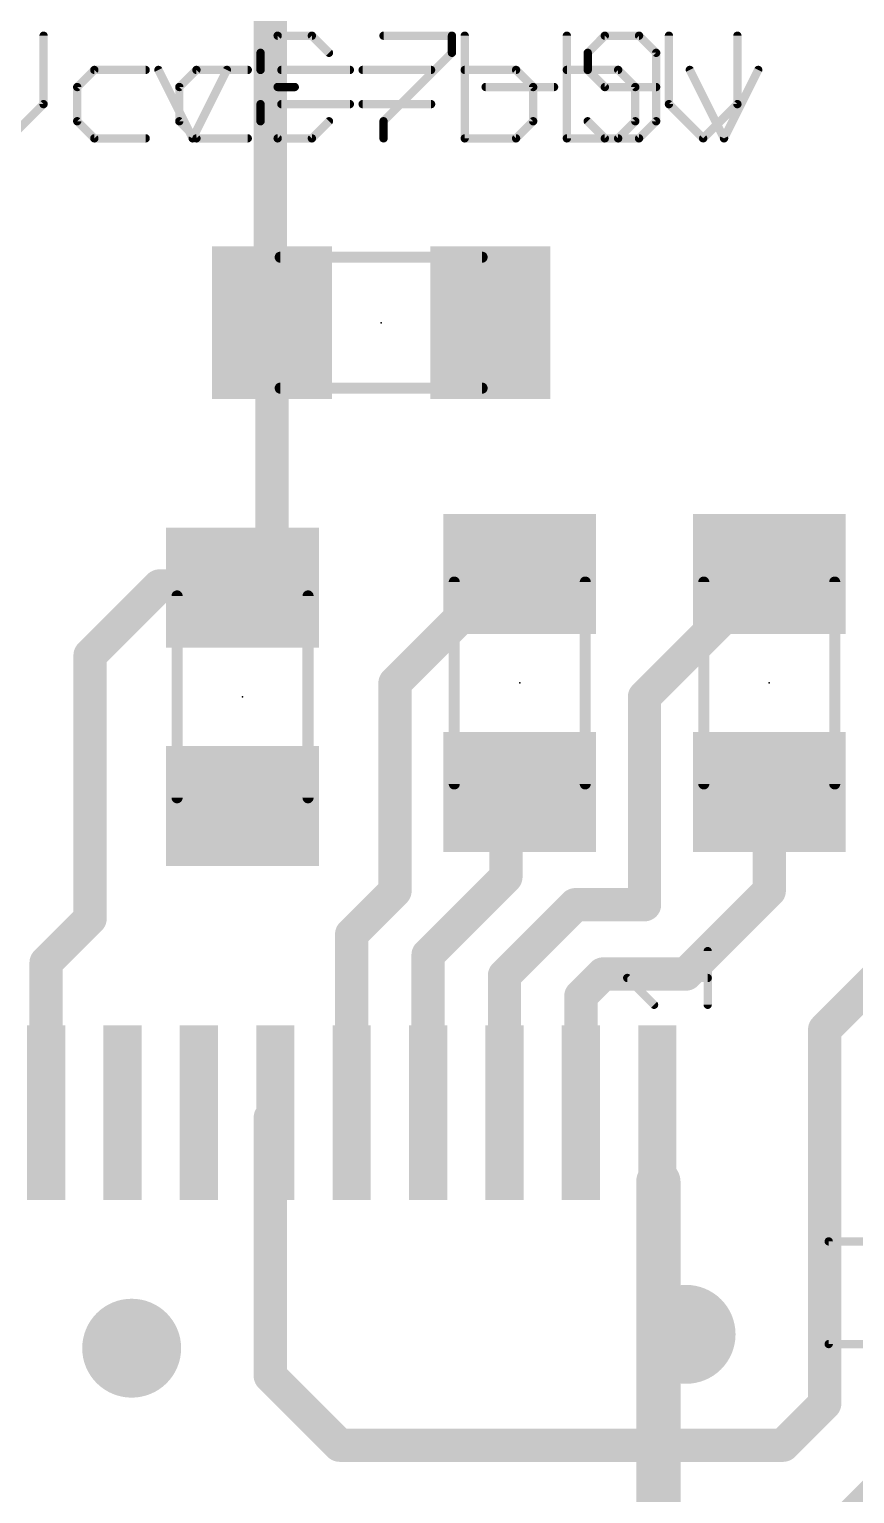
# Model space of a CAD drawing. Extents: x -0.4 to 36.2, y -3.8 to 29.2.
# Drawn here: x 22.18 to 29.74, y 4.76 to 18.18 of the extents above; entities that cross this region are included whole.
import ezdxf

# ---------------------------------------------------------------- set-up
doc = ezdxf.new("R2010")
doc.units = 0
for name, color, linetype in [('1', 12, 'CONTINUOUS'), ('18', 110, 'CONTINUOUS'), ('21', 253, 'CONTINUOUS'), ('23', 53, 'CONTINUOUS'), ('51', 253, 'CONTINUOUS'), ('52', 253, 'CONTINUOUS')]:
    doc.layers.add(name, color=color, linetype=linetype)

# ---------------------------------------------------------------- blocks, each defined once
blk = doc.blocks.new('RECT')
blk.add_solid([(-0.5, -0.5), (0.5, -0.5), (-0.5, 0.5), (0.5, 0.5)])
blk = doc.blocks.new('ROUNDV')
at = {"const_width": 0.5}
blk.add_lwpolyline([(0, -0.25, 1), (0, 0.25, 1), (0, -0.25)], format="xyb", dxfattribs=at)

msp = doc.modelspace()

# ---------------------------------------------------------------- linework, layer by layer
at = {"layer": '1', "const_width": 0.3048}
for points in [[(24.384, 15.24), (24.384, 19.177)], [(24.4, 15.494), (24.4, 15.256)], [(24.4, 13.478), (24.4, 15.494)], [(24.4, 15.256), (24.384, 15.24)], [(24.13, 13.208), (24.4, 13.478)], [(23.876, 13.081), (24.003, 13.208)], [(24.003, 13.208), (24.13, 13.081)], [(24.13, 13.065), (24.13, 13.208)], [(25.527, 12.192), (26.543, 13.208)], [(26.543, 13.208), (26.559, 13.192)], [(26.559, 13.192), (26.67, 13.192)], [(27.813, 12.065), (28.956, 13.208)], [(28.956, 13.208), (28.956, 13.192)], [(22.733, 12.446), (23.368, 13.081)], [(23.368, 13.081), (23.876, 13.081)], [(24.13, 13.081), (24.13, 13.065)], [(22.733, 10.033), (22.733, 12.446)], [(25.527, 10.287), (25.527, 12.192)], [(27.813, 10.16), (27.813, 12.065)], [(28.956, 11.192), (28.956, 11.303)], [(26.543, 11.049), (26.67, 11.176)], [(26.67, 11.176), (26.67, 11.192)], [(28.956, 10.287), (28.956, 11.192)], [(26.543, 10.414), (26.543, 11.049)], [(29.464, 9.017), (31.242, 10.795)], [(25.83, 9.701), (26.543, 10.414)], [(25.13, 9.89), (25.527, 10.287)], [(28.194, 9.525), (28.956, 10.287)], [(26.53, 9.512), (27.178, 10.16)], [(27.178, 10.16), (27.813, 10.16)], [(22.33, 9.63), (22.733, 10.033)], [(25.13, 8.255), (25.13, 9.89)], [(25.83, 8.255), (25.83, 9.701)], [(22.33, 8.255), (22.33, 9.63)], [(26.53, 8.255), (26.53, 9.512)], [(27.23, 9.323), (27.432, 9.525)], [(27.432, 9.525), (28.194, 9.525)], [(27.23, 8.255), (27.23, 9.323)], [(29.464, 5.588), (29.464, 9.017)], [(24.384, 8.209), (24.43, 8.255)], [(24.384, 5.842), (24.384, 8.209)], [(24.384, 5.842), (25.019, 5.207)], [(29.083, 5.207), (29.464, 5.588)], [(25.019, 5.207), (29.083, 5.207)], [(29.718, 4.572), (30.099, 4.953)]]:
    msp.add_lwpolyline(points, dxfattribs=at)
at = {"layer": '1', "const_width": 0.1524}
for points in [[(24.4762, 15.494, 1), (24.3238, 15.494)], [(24.4762, 15.494, 1), (24.3238, 15.494)], [(24.3301, 15.2939, 1), (24.4379, 15.1861)], [(24.3078, 15.24, 1), (24.4602, 15.24)], [(24.3238, 15.256, 1), (24.4762, 15.256)], [(24.4539, 15.2021, 1), (24.3461, 15.3099)], [(24.4539, 13.4241, 1), (24.3461, 13.5319)], [(24.3238, 13.478, 1), (24.4762, 13.478)], [(24.0569, 13.2619, 1), (23.9491, 13.1541)], [(24.0569, 13.1541, 1), (23.9491, 13.2619)], [(24.2062, 13.208, 1), (24.0538, 13.208)], [(24.0761, 13.2619, 1), (24.1839, 13.1541)], [(26.5969, 13.2619, 1), (26.4891, 13.1541)], [(26.559, 13.2682, 1), (26.559, 13.1158)], [(26.5969, 13.1541, 1), (26.4891, 13.2619)], [(26.5051, 13.1381, 1), (26.6129, 13.2459)], [(26.67, 13.1158, 1), (26.67, 13.2682)], [(29.0322, 13.208, 1), (28.8798, 13.208)], [(29.0099, 13.1541, 1), (28.9021, 13.2619)], [(23.368, 13.1572, 1), (23.368, 13.0048)], [(23.4219, 13.0271, 1), (23.3141, 13.1349)], [(23.8221, 13.1349, 1), (23.9299, 13.0271)], [(23.876, 13.0048, 1), (23.876, 13.1572)], [(24.2062, 13.081, 1), (24.0538, 13.081)], [(24.0761, 13.0271, 1), (24.1839, 13.1349)], [(28.8798, 13.192, 1), (29.0322, 13.192)], [(24.0538, 13.065, 1), (24.2062, 13.065)], [(24.0538, 13.065, 1), (24.2062, 13.065)], [(22.8092, 12.446, 1), (22.6568, 12.446)], [(22.6791, 12.4999, 1), (22.7869, 12.3921)], [(25.6032, 12.192, 1), (25.4508, 12.192)], [(25.4731, 12.2459, 1), (25.5809, 12.1381)], [(27.8892, 12.065, 1), (27.7368, 12.065)], [(27.7591, 12.1189, 1), (27.8669, 12.0111)], [(29.0322, 11.303, 1), (28.8798, 11.303)], [(26.7462, 11.192, 1), (26.5938, 11.192)], [(26.7239, 11.1221, 1), (26.6161, 11.2299)], [(29.0322, 11.192, 1), (28.8798, 11.192)], [(26.6192, 11.049, 1), (26.4668, 11.049)], [(26.4891, 11.1029, 1), (26.5969, 10.9951)], [(26.5938, 11.176, 1), (26.7462, 11.176)], [(28.8798, 11.192, 1), (29.0322, 11.192)], [(26.4668, 10.414, 1), (26.6192, 10.414)], [(26.5969, 10.3601, 1), (26.4891, 10.4679)], [(25.4508, 10.287, 1), (25.6032, 10.287)], [(25.5809, 10.2331, 1), (25.4731, 10.3409)], [(28.8798, 10.287, 1), (29.0322, 10.287)], [(29.0099, 10.2331, 1), (28.9021, 10.3409)], [(27.178, 10.2362, 1), (27.178, 10.0838)], [(27.2319, 10.1061, 1), (27.1241, 10.2139)], [(27.7368, 10.16, 1), (27.8892, 10.16)], [(27.813, 10.0838, 1), (27.813, 10.2362)], [(22.6568, 10.033, 1), (22.8092, 10.033)], [(22.7869, 9.9791, 1), (22.6791, 10.0869)], [(25.2062, 9.89, 1), (25.0538, 9.89)], [(25.0761, 9.9439, 1), (25.1839, 9.8361)], [(25.9062, 9.701, 1), (25.7538, 9.701)], [(25.7761, 9.7549, 1), (25.8839, 9.6471)], [(22.4062, 9.63, 1), (22.2538, 9.63)], [(22.2761, 9.6839, 1), (22.3839, 9.5761)], [(26.6062, 9.512, 1), (26.4538, 9.512)], [(27.432, 9.6012, 1), (27.432, 9.4488)], [(27.4859, 9.4711, 1), (27.3781, 9.5789)], [(28.194, 9.4488, 1), (28.194, 9.6012)], [(26.4761, 9.5659, 1), (26.5839, 9.4581)], [(28.1401, 9.5789, 1), (28.2479, 9.4711)], [(27.3062, 9.323, 1), (27.1538, 9.323)], [(27.1761, 9.3769, 1), (27.2839, 9.2691)], [(29.5402, 9.017, 1), (29.3878, 9.017)], [(29.4101, 9.0709, 1), (29.5179, 8.9631)], [(22.2538, 8.255, 1), (22.4062, 8.255)], [(24.4602, 8.209, 1), (24.3078, 8.209)], [(24.3301, 8.2629, 1), (24.4379, 8.1551)], [(24.4839, 8.2011, 1), (24.3761, 8.3089)], [(25.0538, 8.255, 1), (25.2062, 8.255)], [(25.7538, 8.255, 1), (25.9062, 8.255)], [(26.4538, 8.255, 1), (26.6062, 8.255)], [(27.1538, 8.255, 1), (27.3062, 8.255)], [(24.4379, 5.8959, 1), (24.3301, 5.7881)], [(24.3078, 5.842, 1), (24.4602, 5.842)], [(29.3878, 5.588, 1), (29.5402, 5.588)], [(29.5179, 5.5341, 1), (29.4101, 5.6419)], [(25.019, 5.2832, 1), (25.019, 5.1308)], [(24.9651, 5.1531, 1), (25.0729, 5.2609)], [(29.0291, 5.2609, 1), (29.1369, 5.1531)], [(29.083, 5.1308, 1), (29.083, 5.2832)]]:
    msp.add_lwpolyline(points, format="xyb", dxfattribs=at)
at = {"layer": '21', "const_width": 0.0762}
for points in [[(28.3919, 9.2431), (28.3919, 9.7346)], [(27.9004, 9.2431), (27.6547, 9.4888)], [(27.6547, 9.4888), (28.3919, 9.4888)]]:
    msp.add_lwpolyline(points, dxfattribs=at)
at = {"layer": '21', "const_width": 0.0381}
for points in [[(28.4109, 9.7346, 1), (28.3728, 9.7346)], [(27.6681, 9.5023, 1), (27.6412, 9.4754)], [(27.6547, 9.5079, 1), (27.6547, 9.4698)], [(28.3919, 9.4698, 1), (28.3919, 9.5079)], [(27.8869, 9.2296, 1), (27.9139, 9.2566)], [(28.3728, 9.2431, 1), (28.4109, 9.2431)]]:
    msp.add_lwpolyline(points, format="xyb", dxfattribs=at)
at = {"layer": '23'}
for p in [(25.4, 15.494), (26.67, 12.192), (28.956, 12.192), (24.13, 12.065)]:
    msp.add_point(p, dxfattribs=at)
at = {"layer": '51'}
for points, const_width in [([(22.3066, 17.4966), (22.3066, 18.1237)], 0.0762), ([(25.4216, 18.1237), (26.0487, 18.1237)], 0.0762), ([(26.0487, 18.1237), (26.0487, 17.9669)], 0.0762), ([(27.4494, 18.1237), (27.2927, 17.9669)], 0.0762), ([(27.763, 18.1237), (27.4494, 18.1237)], 0.0762), ([(27.9197, 17.9669), (27.763, 18.1237)], 0.0762), ([(26.0487, 17.9669), (25.4216, 17.3399)], 0.0762), ([(27.2927, 17.9669), (27.2927, 17.8102)], 0.0762), ([(27.9197, 17.3399), (27.9197, 17.9669)], 0.0762), ([(22.7718, 17.8102), (22.6151, 17.6534)], 0.0762), ([(23.2421, 17.8102), (22.7718, 17.8102)], 0.0762), ([(23.7074, 17.8102), (23.5506, 17.6534)], 0.0762), ([(24.1777, 17.8102), (23.7074, 17.8102)], 0.0762), ([(24.4861, 17.8102), (25.1132, 17.8102)], 0.0762), ([(27.2927, 17.8102), (27.4494, 17.6534)], 0.0762), ([(28.2282, 17.8102), (28.5417, 17.1831)], 0.0762), ([(28.5417, 17.1831), (28.8553, 17.8102)], 0.0762), ([(22.6151, 17.6534), (22.6151, 17.3399)], 0.0762), ([(23.5506, 17.6534), (23.5506, 17.3399)], 0.0762), ([(26.3572, 17.6534), (26.9842, 17.6534)], 0.0762), ([(27.4494, 17.6534), (27.9197, 17.6534)], 0.0762), ([(21.9931, 17.1831), (22.3066, 17.4966)], 0.0762), ([(24.4861, 17.4966), (25.1132, 17.4966)], 0.0762), ([(22.6151, 17.3399), (22.7718, 17.1831)], 0.0762), ([(23.5506, 17.3399), (23.7074, 17.1831)], 0.0762), ([(25.4216, 17.3399), (25.4216, 17.1831)], 0.0762), ([(27.2927, 17.3399), (27.4494, 17.1831)], 0.0762), ([(27.763, 17.1831), (27.9197, 17.3399)], 0.0762), ([(22.7718, 17.1831), (23.2421, 17.1831)], 0.0762), ([(23.7074, 17.1831), (24.1777, 17.1831)], 0.0762), ([(27.4494, 17.1831), (27.763, 17.1831)], 0.0762), ([(24.475, 16.094), (26.325, 16.094)], 0.1016), ([(26.325, 14.894), (24.475, 14.894)], 0.1016), ([(26.07, 11.267), (26.07, 13.117)], 0.1016), ([(27.27, 13.117), (27.27, 11.267)], 0.1016), ([(28.356, 11.267), (28.356, 13.117)], 0.1016), ([(29.556, 13.117), (29.556, 11.267)], 0.1016), ([(23.53, 11.14), (23.53, 12.99)], 0.1016), ([(24.73, 12.99), (24.73, 11.14)], 0.1016), ([(27.94, 7.62), (27.94, 4.445)], 0.4064), ([(29.5009, 7.0747), (29.5009, 6.1341)], 0.0762), ([(29.9712, 7.0747), (29.5009, 7.0747)], 0.0762), ([(29.5009, 6.1341), (29.9712, 6.1341)], 0.0762)]:
    msp.add_lwpolyline(points, dxfattribs=dict(at, const_width=const_width))
for points, const_width in [([(22.3257, 18.1237, 1), (22.2876, 18.1237)], 0.0381), ([(25.4216, 18.1428, 1), (25.4216, 18.1047)], 0.0381), ([(26.0678, 18.1237, 1), (26.0297, 18.1237)], 0.0381), ([(26.0487, 18.1047, 1), (26.0487, 18.1428)], 0.0381), ([(27.4494, 18.1428, 1), (27.4494, 18.1047)], 0.0381), ([(27.4629, 18.1102, 1), (27.436, 18.1372)], 0.0381), ([(27.7764, 18.1372, 1), (27.7495, 18.1102)], 0.0381), ([(27.763, 18.1047, 1), (27.763, 18.1428)], 0.0381), ([(26.0297, 17.9669, 1), (26.0678, 17.9669)], 0.0381), ([(26.0622, 17.9535, 1), (26.0352, 17.9804)], 0.0381), ([(27.3117, 17.9669, 1), (27.2736, 17.9669)], 0.0381), ([(27.2792, 17.9804, 1), (27.3061, 17.9535)], 0.0381), ([(27.9388, 17.9669, 1), (27.9007, 17.9669)], 0.0381), ([(27.9063, 17.9535, 1), (27.9332, 17.9804)], 0.0381), ([(22.7718, 17.8292, 1), (22.7718, 17.7911)], 0.0381), ([(22.7853, 17.7967, 1), (22.7584, 17.8236)], 0.0381), ([(23.2421, 17.7911, 1), (23.2421, 17.8292)], 0.0381), ([(23.7074, 17.8292, 1), (23.7074, 17.7911)], 0.0381), ([(23.7208, 17.7967, 1), (23.6939, 17.8236)], 0.0381), ([(24.1777, 17.7911, 1), (24.1777, 17.8292)], 0.0381), ([(24.4861, 17.8292, 1), (24.4861, 17.7911)], 0.0381), ([(25.1132, 17.7911, 1), (25.1132, 17.8292)], 0.0381), ([(27.2736, 17.8102, 1), (27.3117, 17.8102)], 0.0381), ([(27.3061, 17.8236, 1), (27.2792, 17.7967)], 0.0381), ([(28.2452, 17.8187, 1), (28.2112, 17.8016)], 0.0381), ([(28.8723, 17.8016, 1), (28.8382, 17.8187)], 0.0381), ([(22.6016, 17.6669, 1), (22.6285, 17.6399)], 0.0381), ([(22.6341, 17.6534, 1), (22.596, 17.6534)], 0.0381), ([(23.5696, 17.6534, 1), (23.5315, 17.6534)], 0.0381), ([(23.5371, 17.6669, 1), (23.5641, 17.6399)], 0.0381), ([(26.3572, 17.6725, 1), (26.3572, 17.6344)], 0.0381), ([(26.9842, 17.6344, 1), (26.9842, 17.6725)], 0.0381), ([(27.4494, 17.6725, 1), (27.4494, 17.6344)], 0.0381), ([(27.436, 17.6399, 1), (27.4629, 17.6669)], 0.0381), ([(27.9197, 17.6344, 1), (27.9197, 17.6725)], 0.0381), ([(22.2876, 17.4966, 1), (22.3257, 17.4966)], 0.0381), ([(22.3201, 17.4832, 1), (22.2932, 17.5101)], 0.0381), ([(24.4861, 17.5157, 1), (24.4861, 17.4776)], 0.0381), ([(25.1132, 17.4776, 1), (25.1132, 17.5157)], 0.0381), ([(22.6285, 17.3533, 1), (22.6016, 17.3264)], 0.0381), ([(22.596, 17.3399, 1), (22.6341, 17.3399)], 0.0381), ([(23.5641, 17.3533, 1), (23.5371, 17.3264)], 0.0381), ([(23.5315, 17.3399, 1), (23.5696, 17.3399)], 0.0381), ([(25.4407, 17.3399, 1), (25.4026, 17.3399)], 0.0381), ([(25.4082, 17.3533, 1), (25.4351, 17.3264)], 0.0381), ([(27.3061, 17.3533, 1), (27.2792, 17.3264)], 0.0381), ([(27.9007, 17.3399, 1), (27.9388, 17.3399)], 0.0381), ([(27.9332, 17.3264, 1), (27.9063, 17.3533)], 0.0381), ([(22.7718, 17.2021, 1), (22.7718, 17.164)], 0.0381), ([(22.7584, 17.1696, 1), (22.7853, 17.1966)], 0.0381), ([(23.2421, 17.164, 1), (23.2421, 17.2021)], 0.0381), ([(23.7074, 17.2021, 1), (23.7074, 17.164)], 0.0381), ([(23.6939, 17.1696, 1), (23.7208, 17.1966)], 0.0381), ([(24.1777, 17.164, 1), (24.1777, 17.2021)], 0.0381), ([(25.4026, 17.1831, 1), (25.4407, 17.1831)], 0.0381), ([(27.4494, 17.2021, 1), (27.4494, 17.164)], 0.0381), ([(27.436, 17.1696, 1), (27.4629, 17.1966)], 0.0381), ([(27.7495, 17.1966, 1), (27.7764, 17.1696)], 0.0381), ([(27.763, 17.164, 1), (27.763, 17.2021)], 0.0381), ([(28.5247, 17.1916, 1), (28.5588, 17.1746)], 0.0381), ([(28.5247, 17.1746, 1), (28.5588, 17.1916)], 0.0381), ([(24.475, 16.1194, 1), (24.475, 16.0686)], 0.0508), ([(26.325, 16.0686, 1), (26.325, 16.1194)], 0.0508), ([(24.475, 14.9194, 1), (24.475, 14.8686)], 0.0508), ([(26.325, 14.8686, 1), (26.325, 14.9194)], 0.0508), ([(26.0954, 13.117, 1), (26.0446, 13.117)], 0.0508), ([(27.2954, 13.117, 1), (27.2446, 13.117)], 0.0508), ([(28.3814, 13.117, 1), (28.3306, 13.117)], 0.0508), ([(29.5814, 13.117, 1), (29.5306, 13.117)], 0.0508), ([(23.5554, 12.99, 1), (23.5046, 12.99)], 0.0508), ([(24.7554, 12.99, 1), (24.7046, 12.99)], 0.0508), ([(26.0446, 11.267, 1), (26.0954, 11.267)], 0.0508), ([(27.2446, 11.267, 1), (27.2954, 11.267)], 0.0508), ([(28.3306, 11.267, 1), (28.3814, 11.267)], 0.0508), ([(29.5306, 11.267, 1), (29.5814, 11.267)], 0.0508), ([(23.5046, 11.14, 1), (23.5554, 11.14)], 0.0508), ([(24.7046, 11.14, 1), (24.7554, 11.14)], 0.0508), ([(28.0416, 7.62, 1), (27.8384, 7.62)], 0.2032), ([(29.5199, 7.0747, 1), (29.4818, 7.0747)], 0.0381), ([(29.5009, 7.0938, 1), (29.5009, 7.0557)], 0.0381), ([(29.4818, 6.1341, 1), (29.5199, 6.1341)], 0.0381), ([(29.5009, 6.1532, 1), (29.5009, 6.1151)], 0.0381)]:
    msp.add_lwpolyline(points, format="xyb", dxfattribs=dict(at, const_width=const_width))
at = {"layer": '52', "const_width": 0.0762}
for points in [[(24.4515, 18.1237), (24.2948, 17.9669)], [(24.7651, 18.1237), (24.4515, 18.1237)], [(24.9218, 17.9669), (24.7651, 18.1237)], [(26.1658, 18.1237), (26.1658, 17.1831)], [(27.1013, 18.1237), (27.1013, 17.1831)], [(28.0368, 17.4966), (28.0368, 18.1237)], [(28.6639, 18.1237), (28.6639, 17.4966)], [(24.2948, 17.9669), (24.2948, 17.8102)], [(23.6728, 17.1831), (23.3592, 17.8102)], [(23.9863, 17.8102), (23.6728, 17.1831)], [(24.2948, 17.8102), (24.4515, 17.6534)], [(25.8573, 17.8102), (25.2303, 17.8102)], [(26.6361, 17.8102), (26.1658, 17.8102)], [(26.7929, 17.6534), (26.6361, 17.8102)], [(27.5716, 17.8102), (27.1013, 17.8102)], [(27.7284, 17.6534), (27.5716, 17.8102)], [(24.4515, 17.6534), (24.2948, 17.4966)], [(24.4515, 17.6534), (24.6083, 17.6534)], [(26.7929, 17.3399), (26.7929, 17.6534)], [(27.7284, 17.3399), (27.7284, 17.6534)], [(24.2948, 17.4966), (24.2948, 17.3399)], [(25.8573, 17.4966), (25.2303, 17.4966)], [(28.3504, 17.1831), (28.0368, 17.4966)], [(28.6639, 17.4966), (28.3504, 17.1831)], [(24.2948, 17.3399), (24.4515, 17.1831)], [(24.7651, 17.1831), (24.9218, 17.3399)], [(26.6361, 17.1831), (26.7929, 17.3399)], [(27.5716, 17.1831), (27.7284, 17.3399)], [(24.4515, 17.1831), (24.7651, 17.1831)], [(26.1658, 17.1831), (26.6361, 17.1831)], [(27.1013, 17.1831), (27.5716, 17.1831)]]:
    msp.add_lwpolyline(points, dxfattribs=at)
at = {"layer": '52', "const_width": 0.0381}
for points in [[(24.4515, 18.1428, 1), (24.4515, 18.1047)], [(24.465, 18.1102, 1), (24.4381, 18.1372)], [(24.7785, 18.1372, 1), (24.7516, 18.1102)], [(24.7651, 18.1047, 1), (24.7651, 18.1428)], [(26.1848, 18.1237, 1), (26.1467, 18.1237)], [(27.1204, 18.1237, 1), (27.0823, 18.1237)], [(28.0559, 18.1237, 1), (28.0178, 18.1237)], [(28.683, 18.1237, 1), (28.6449, 18.1237)], [(24.3138, 17.9669, 1), (24.2757, 17.9669)], [(24.2813, 17.9804, 1), (24.3082, 17.9535)], [(24.9084, 17.9535, 1), (24.9353, 17.9804)], [(23.3763, 17.8187, 1), (23.3422, 17.8016)], [(24.0033, 17.8016, 1), (23.9693, 17.8187)], [(24.3082, 17.8236, 1), (24.2813, 17.7967)], [(24.2757, 17.8102, 1), (24.3138, 17.8102)], [(25.2303, 17.8292, 1), (25.2303, 17.7911)], [(25.8573, 17.7911, 1), (25.8573, 17.8292)], [(26.1658, 17.8292, 1), (26.1658, 17.7911)], [(26.6496, 17.8236, 1), (26.6226, 17.7967)], [(26.6361, 17.7911, 1), (26.6361, 17.8292)], [(27.1013, 17.8292, 1), (27.1013, 17.7911)], [(27.5851, 17.8236, 1), (27.5581, 17.7967)], [(27.5716, 17.7911, 1), (27.5716, 17.8292)], [(24.4515, 17.6725, 1), (24.4515, 17.6344)], [(24.465, 17.6399, 1), (24.4381, 17.6669)], [(24.4381, 17.6399, 1), (24.465, 17.6669)], [(24.6083, 17.6344, 1), (24.6083, 17.6725)], [(26.8119, 17.6534, 1), (26.7738, 17.6534)], [(26.7794, 17.6399, 1), (26.8063, 17.6669)], [(27.7474, 17.6534, 1), (27.7093, 17.6534)], [(27.7149, 17.6399, 1), (27.7419, 17.6669)], [(24.3138, 17.4966, 1), (24.2757, 17.4966)], [(24.2813, 17.5101, 1), (24.3082, 17.4832)], [(25.2303, 17.5157, 1), (25.2303, 17.4776)], [(25.8573, 17.4776, 1), (25.8573, 17.5157)], [(28.0503, 17.5101, 1), (28.0234, 17.4832)], [(28.0178, 17.4966, 1), (28.0559, 17.4966)], [(28.6449, 17.4966, 1), (28.683, 17.4966)], [(28.6774, 17.4832, 1), (28.6504, 17.5101)], [(24.3082, 17.3533, 1), (24.2813, 17.3264)], [(24.2757, 17.3399, 1), (24.3138, 17.3399)], [(24.9353, 17.3264, 1), (24.9084, 17.3533)], [(26.7738, 17.3399, 1), (26.8119, 17.3399)], [(26.8063, 17.3264, 1), (26.7794, 17.3533)], [(27.7093, 17.3399, 1), (27.7474, 17.3399)], [(27.7419, 17.3264, 1), (27.7149, 17.3533)], [(23.6557, 17.1916, 1), (23.6898, 17.1746)], [(23.6557, 17.1746, 1), (23.6898, 17.1916)], [(24.4515, 17.2021, 1), (24.4515, 17.164)], [(24.4381, 17.1696, 1), (24.465, 17.1966)], [(24.7516, 17.1966, 1), (24.7785, 17.1696)], [(24.7651, 17.164, 1), (24.7651, 17.2021)], [(26.1467, 17.1831, 1), (26.1848, 17.1831)], [(26.1658, 17.2021, 1), (26.1658, 17.164)], [(26.6226, 17.1966, 1), (26.6496, 17.1696)], [(26.6361, 17.164, 1), (26.6361, 17.2021)], [(27.1013, 17.2021, 1), (27.1013, 17.164)], [(27.0823, 17.1831, 1), (27.1204, 17.1831)], [(27.5581, 17.1966, 1), (27.5851, 17.1696)], [(27.5716, 17.164, 1), (27.5716, 17.2021)], [(28.3369, 17.1966, 1), (28.3638, 17.1696)], [(28.3369, 17.1696, 1), (28.3638, 17.1966)]]:
    msp.add_lwpolyline(points, format="xyb", dxfattribs=at)

# ---------------------------------------------------------------- block references
at = {"layer": '1', "xscale": 1.1, "yscale": 1.4}
for p in [(24.4, 15.494), (26.4, 15.494)]:
    msp.add_blockref('RECT', p, dxfattribs=at)
at = {"layer": '1'}
for p, xscale, yscale, rotation in [((26.67, 13.192), 1.1, 1.4, 90), ((28.956, 13.192), 1.1, 1.4, 90), ((24.13, 13.065), 1.1, 1.4, 270), ((26.67, 11.192), 1.1, 1.4, 90), ((28.956, 11.192), 1.1, 1.4, 90), ((24.13, 11.065), 1.1, 1.4, 270), ((22.33, 8.255), 1.6, 0.35, 270), ((23.03, 8.255), 1.6, 0.35, 270), ((23.73, 8.255), 1.6, 0.35, 270), ((24.43, 8.255), 1.6, 0.35, 270), ((25.13, 8.255), 1.6, 0.35, 270), ((25.83, 8.255), 1.6, 0.35, 270), ((26.53, 8.255), 1.6, 0.35, 270), ((27.23, 8.255), 1.6, 0.35, 270), ((27.93, 8.255), 1.6, 0.35, 270)]:
    msp.add_blockref('RECT', p, dxfattribs=dict(at, xscale=xscale, yscale=yscale, rotation=rotation))
at = {"layer": '18', "xscale": 0.9064, "yscale": 0.9064}
for p in [(28.194, 6.223), (28.194, 6.223), (23.114, 6.096), (23.114, 6.096)]:
    msp.add_blockref('ROUNDV', p, dxfattribs=at)
at = {"layer": '51', "xscale": 0.5, "yscale": 1.3}
for p in [(24.65, 15.494), (26.15, 15.494)]:
    msp.add_blockref('RECT', p, dxfattribs=at)
for p, rotation in [((26.67, 12.942), 90), ((28.956, 12.942), 90), ((24.13, 12.815), 270), ((26.67, 11.442), 90), ((28.956, 11.442), 90), ((24.13, 11.315), 270)]:
    msp.add_blockref('RECT', p, dxfattribs=dict(at, rotation=rotation))

doc.saveas('drawing.dxf')
